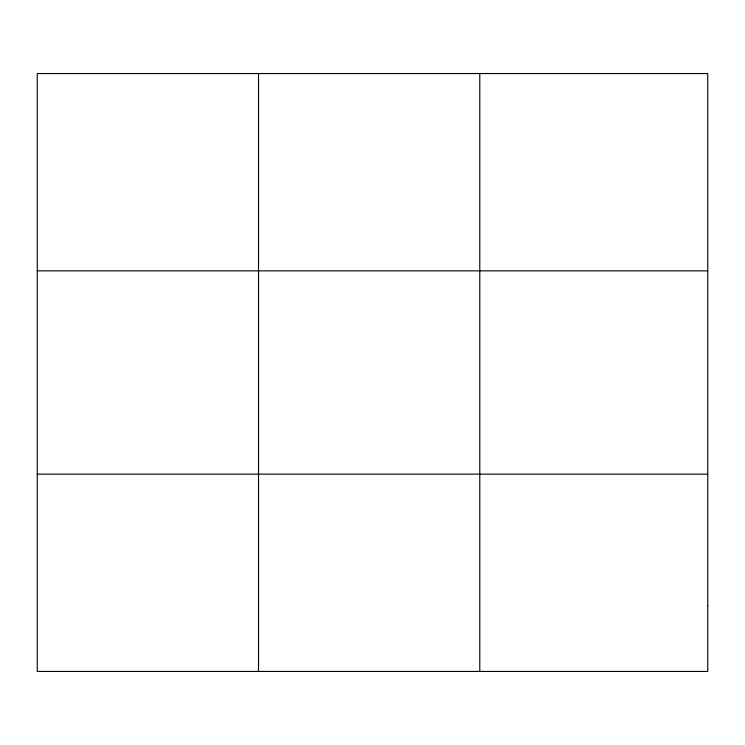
<?xml version="1.0" encoding="UTF-8"?>
<svg xmlns="http://www.w3.org/2000/svg" width="745" height="745" viewBox="0 0 745 745"><rect width="100%" height="100%" fill="white"/><g stroke="black" fill="none" stroke-linecap="round" stroke-linejoin="round"><path stroke-width="1.12" d="M258.515 73.541L258.515 671.459M479.78 73.541L479.78 671.459M37.25 270.854L707.75 270.854M37.25 474.146L707.75 474.146M707.75 605.694L707.75 671.459L37.25 671.459L37.25 73.541L707.75 73.541L707.75 605.694"/></g></svg>
